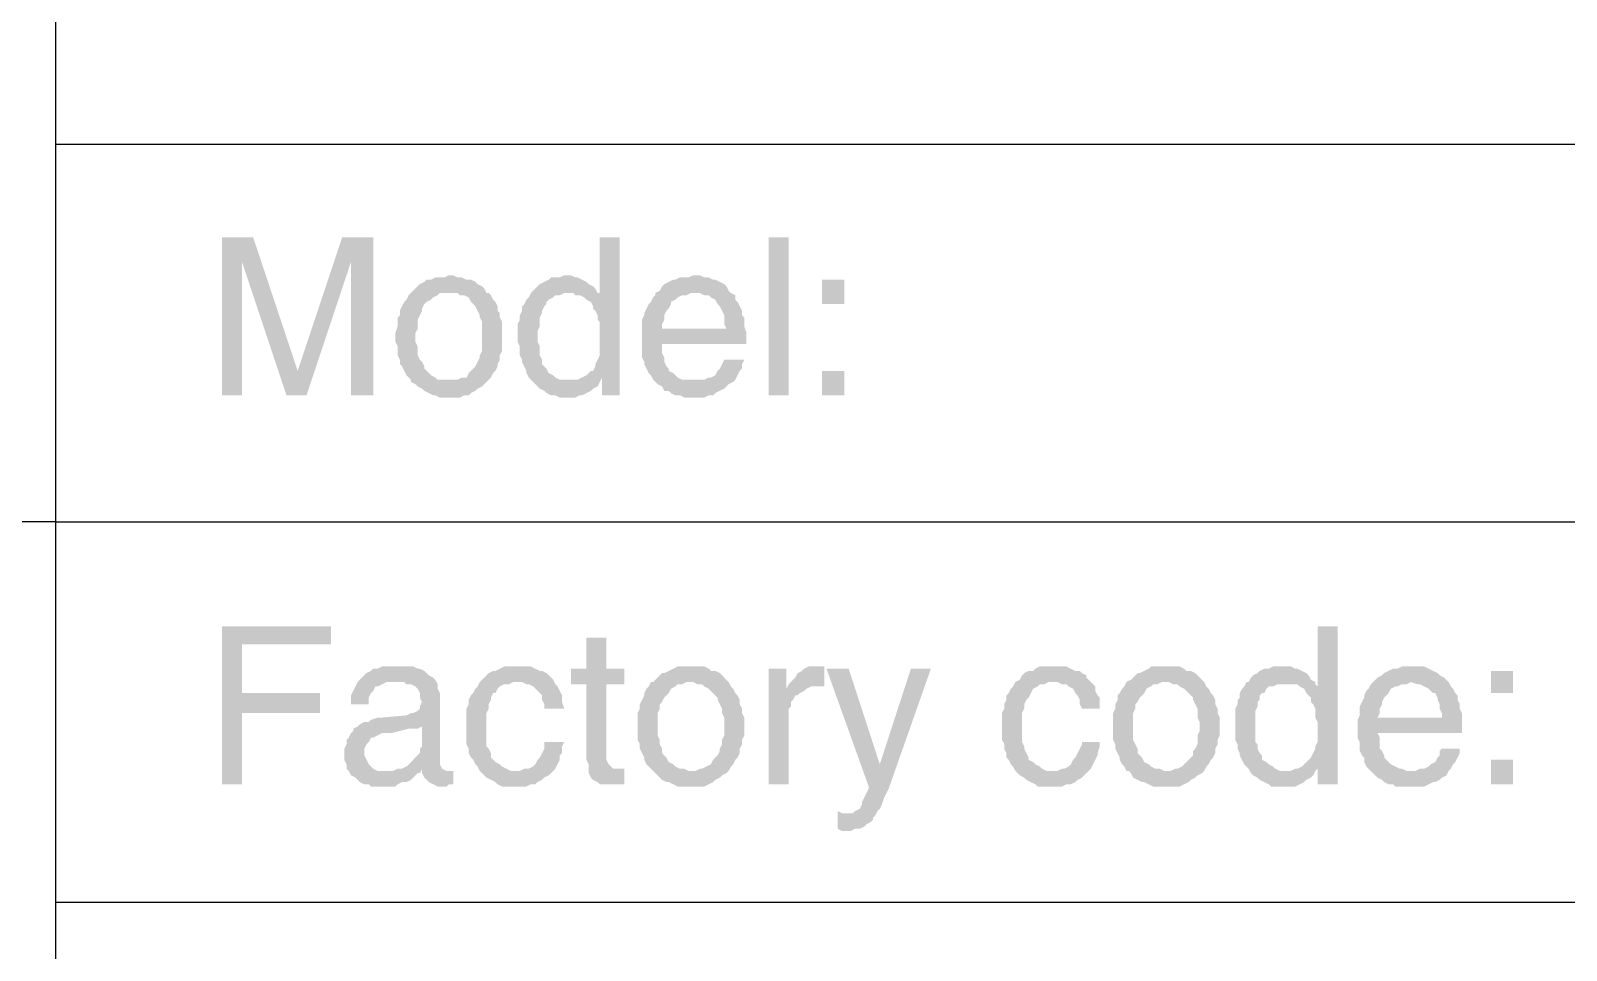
# Model space of a CAD drawing. Header units: millimetres. Extents: x 1167 to 2269, y 1197 to 1555.
# Drawn here: x 1428.3 to 1459.49, y 1276.9 to 1295.57 of the extents above; entities that cross this region are included whole.
import ezdxf

# ---------------------------------------------------------------- set-up
doc = ezdxf.new("R2010")
doc.units = ezdxf.units.MM

msp = doc.modelspace()

# ---------------------------------------------------------------- hatches: boundary and pattern name
at = {"transparency": 33554559}
for points in [[(1432.81727, 1291.37153), (1432.18542, 1291.37153), (1432.18542, 1288.16715), (1432.59161, 1288.16715), (1432.59161, 1290.87508)], [(1432.81727, 1291.37153), (1432.59161, 1290.87508), (1433.49425, 1288.16715), (1433.71991, 1288.6636)], [(1435.2544, 1291.37153), (1434.62255, 1291.37153), (1433.71991, 1288.6636), (1433.49425, 1288.16715), (1433.90044, 1288.16715), (1434.80308, 1290.87508), (1434.80308, 1290.87508)], [(1435.2544, 1291.37153), (1434.80308, 1290.87508), (1434.80308, 1288.16715), (1435.2544, 1288.16715)], [(1440.26408, 1291.37153), (1439.85789, 1291.37153), (1439.85789, 1290.1981), (1439.54196, 1290.15297), (1439.58709, 1290.10783), (1439.67736, 1290.0627), (1439.72249, 1289.97244), (1439.72249, 1289.92731), (1439.76762, 1289.88217), (1439.81275, 1289.79191), (1439.81275, 1289.70164), (1439.85789, 1289.65651), (1439.85789, 1288.97953), (1439.81275, 1288.88927), (1439.76762, 1288.799), (1439.76762, 1288.75387), (1439.72249, 1288.6636), (1439.67736, 1288.6636), (1439.63222, 1288.61847), (1439.58709, 1288.57334), (1439.49683, 1288.52821), (1439.90302, 1288.52821), (1439.90302, 1288.16715), (1440.26408, 1288.16715)], [(1443.28793, 1288.16715), (1443.28793, 1291.37153), (1443.69412, 1291.37153), (1443.69412, 1288.16715)], [(1436.7889, 1290.60429), (1436.7889, 1290.60429), (1436.69863, 1290.55916), (1436.5181, 1290.55916), (1436.42784, 1290.51402), (1436.33758, 1290.51402), (1436.29244, 1290.46889), (1436.20218, 1290.42376), (1436.15705, 1290.37863), (1436.06678, 1290.28836), (1436.02165, 1290.24323), (1436.02165, 1290.24323), (1435.97652, 1290.1981), (1435.93139, 1290.10783), (1435.88625, 1290.0627), (1435.84112, 1289.97244), (1435.79599, 1289.88217), (1435.79599, 1289.79191), (1435.75086, 1289.74678), (1435.75086, 1289.56625), (1435.70573, 1289.43085), (1435.70573, 1289.34059), (1435.70573, 1289.25032), (1435.75086, 1289.16006), (1435.75086, 1288.97953), (1435.79599, 1288.88927), (1435.79599, 1288.799), (1435.84112, 1288.75387), (1435.88625, 1288.6636), (1435.93139, 1288.57334), (1435.97652, 1288.52821), (1436.02165, 1288.48308), (1436.02165, 1288.43794), (1436.7889, 1288.48308), (1436.56324, 1288.48308), (1436.5181, 1288.52821), (1436.42784, 1288.57334), (1436.38271, 1288.61847), (1436.29244, 1288.70874), (1436.29244, 1288.75387), (1436.24731, 1288.84413), (1436.20218, 1288.88927), (1436.15705, 1288.97953), (1436.15705, 1289.16006), (1436.11192, 1289.25032), (1436.11192, 1289.43085), (1436.15705, 1289.52112), (1436.15705, 1289.70164), (1436.20218, 1289.79191), (1436.24731, 1289.88217), (1436.24731, 1289.92731), (1436.29244, 1290.01757), (1436.33758, 1290.0627), (1436.42784, 1290.10783), (1436.47297, 1290.15297), (1436.56324, 1290.1981), (1436.60837, 1290.24323), (1437.55614, 1290.24323), (1437.51101, 1290.33349), (1437.46588, 1290.37863), (1437.37562, 1290.42376), (1437.33048, 1290.46889), (1437.24022, 1290.51402), (1437.14996, 1290.51402), (1437.05969, 1290.55916), (1436.96943, 1290.55916), (1436.87916, 1290.60429)], [(1439.1809, 1290.60429), (1439.13577, 1290.60429), (1439.04551, 1290.55916), (1438.86498, 1290.55916), (1438.81985, 1290.51402), (1438.72958, 1290.46889), (1438.63932, 1290.42376), (1438.59418, 1290.37863), (1438.54905, 1290.33349), (1438.45879, 1290.24323), (1439.3163, 1290.24323), (1439.36143, 1290.1981), (1439.4517, 1290.1981), (1439.54196, 1290.15297), (1439.85789, 1290.1981), (1439.85789, 1290.24323), (1439.81275, 1290.24323), (1439.76762, 1290.33349), (1439.72249, 1290.37863), (1439.63222, 1290.42376), (1439.58709, 1290.46889), (1439.49683, 1290.51402), (1439.40656, 1290.55916), (1439.36143, 1290.55916), (1439.27117, 1290.60429)], [(1441.79857, 1290.60429), (1441.75344, 1290.60429), (1441.66317, 1290.55916), (1441.48264, 1290.55916), (1441.39238, 1290.51402), (1441.34725, 1290.51402), (1441.25698, 1290.46889), (1441.16672, 1290.42376), (1441.12159, 1290.37863), (1441.07645, 1290.28836), (1440.98619, 1290.24323), (1441.88883, 1290.24323), (1441.9791, 1290.1981), (1442.06936, 1290.1981), (1442.11449, 1290.15297), (1442.20476, 1290.10783), (1442.24989, 1290.01757), (1442.24989, 1290.01757), (1442.29502, 1289.97244), (1442.34016, 1289.88217), (1442.38529, 1289.79191), (1442.38529, 1289.61138), (1442.43042, 1289.52112), (1440.7154, 1289.52112), (1440.7154, 1288.9344), (1440.76053, 1288.84413), (1440.76053, 1288.799), (1440.80566, 1288.70874), (1440.85079, 1288.61847), (1440.89593, 1288.57334), (1440.94106, 1288.48308), (1440.98619, 1288.43794), (1441.79857, 1288.48308), (1441.52778, 1288.48308), (1441.43751, 1288.52821), (1441.39238, 1288.57334), (1441.34725, 1288.61847), (1441.25698, 1288.6636), (1441.25698, 1288.70874), (1441.21185, 1288.75387), (1441.16672, 1288.84413), (1441.16672, 1288.9344), (1441.12159, 1289.02466), (1441.12159, 1289.20519), (1442.83661, 1289.20519), (1442.83661, 1289.43085), (1442.79148, 1289.56625), (1442.79148, 1289.74678), (1442.74634, 1289.79191), (1442.74634, 1289.88217), (1442.70121, 1289.97244), (1442.65608, 1290.0627), (1442.61095, 1290.10783), (1442.61095, 1290.1981), (1442.52068, 1290.24323), (1442.47555, 1290.28836), (1442.43042, 1290.37863), (1442.38529, 1290.42376), (1442.29502, 1290.46889), (1442.20476, 1290.51402), (1442.15963, 1290.51402), (1442.06936, 1290.55916), (1441.9791, 1290.55916), (1441.88883, 1290.60429)], [(1444.82242, 1290.01757), (1444.82242, 1290.51402), (1444.3711, 1290.51402), (1444.3711, 1290.01757)], [(1437.55614, 1290.24323), (1436.7889, 1290.24323), (1436.96943, 1290.24323), (1437.01456, 1290.1981), (1437.10482, 1290.1981), (1437.19509, 1290.15297), (1437.24022, 1290.0627), (1437.28535, 1290.01757), (1437.33048, 1289.97244), (1437.37562, 1289.88217), (1437.42075, 1289.79191), (1437.42075, 1289.74678), (1437.46588, 1289.65651), (1437.46588, 1289.06979), (1437.42075, 1288.97953), (1437.42075, 1288.9344), (1437.37562, 1288.84413), (1437.33048, 1288.75387), (1437.28535, 1288.70874), (1437.24022, 1288.6636), (1437.19509, 1288.61847), (1437.14996, 1288.52821), (1437.05969, 1288.52821), (1436.96943, 1288.48308), (1436.7889, 1288.48308), (1436.02165, 1288.43794), (1436.11192, 1288.39281), (1436.15705, 1288.34768), (1436.24731, 1288.30255), (1436.29244, 1288.25741), (1436.38271, 1288.21228), (1436.47297, 1288.16715), (1436.5181, 1288.16715), (1436.60837, 1288.12202), (1437.01456, 1288.12202), (1437.10482, 1288.16715), (1437.19509, 1288.16715), (1437.24022, 1288.21228), (1437.33048, 1288.25741), (1437.37562, 1288.30255), (1437.46588, 1288.34768), (1437.51101, 1288.39281), (1437.60128, 1288.48308), (1437.60128, 1288.48308), (1437.64641, 1288.52821), (1437.69154, 1288.61847), (1437.73667, 1288.6636), (1437.78181, 1288.75387), (1437.78181, 1288.799), (1437.82694, 1288.88927), (1437.82694, 1288.97953), (1437.87207, 1289.06979), (1437.87207, 1289.34059), (1437.87207, 1289.65651), (1437.82694, 1289.74678), (1437.82694, 1289.83704), (1437.78181, 1289.88217), (1437.78181, 1289.97244), (1437.73667, 1290.0627), (1437.69154, 1290.10783), (1437.64641, 1290.1981), (1437.60128, 1290.24323)], [(1438.45879, 1290.24323), (1438.41366, 1290.15297), (1438.36852, 1290.10783), (1438.32339, 1290.01757), (1438.27826, 1289.97244), (1438.27826, 1289.88217), (1438.23313, 1289.79191), (1438.23313, 1289.70164), (1438.188, 1289.61138), (1438.188, 1289.25032), (1438.23313, 1289.16006), (1438.23313, 1288.97953), (1438.27826, 1288.88927), (1438.27826, 1288.84413), (1438.32339, 1288.75387), (1438.36852, 1288.6636), (1438.36852, 1288.61847), (1438.41366, 1288.52821), (1438.45879, 1288.48308), (1438.54905, 1288.39281), (1438.59418, 1288.34768), (1438.63932, 1288.30255), (1438.72958, 1288.25741), (1438.77471, 1288.21228), (1438.86498, 1288.16715), (1438.95524, 1288.16715), (1439.04551, 1288.12202), (1439.36143, 1288.12202), (1439.4517, 1288.16715), (1439.49683, 1288.16715), (1439.58709, 1288.21228), (1439.67736, 1288.25741), (1439.72249, 1288.30255), (1439.81275, 1288.34768), (1439.85789, 1288.43794), (1439.22604, 1288.48308), (1439.04551, 1288.48308), (1438.95524, 1288.52821), (1438.91011, 1288.57334), (1438.81985, 1288.61847), (1438.77471, 1288.70874), (1438.72958, 1288.75387), (1438.68445, 1288.799), (1438.68445, 1288.88927), (1438.63932, 1288.97953), (1438.63932, 1289.16006), (1438.59418, 1289.25032), (1438.59418, 1289.47598), (1438.63932, 1289.56625), (1438.63932, 1289.74678), (1438.68445, 1289.83704), (1438.68445, 1289.88217), (1438.72958, 1289.97244), (1438.77471, 1290.01757), (1438.77471, 1290.0627), (1438.81985, 1290.10783), (1438.91011, 1290.15297), (1438.95524, 1290.1981), (1439.04551, 1290.1981), (1439.13577, 1290.24323), (1439.22604, 1290.24323)], [(1440.98619, 1290.24323), (1440.98619, 1290.1981), (1440.94106, 1290.15297), (1440.89593, 1290.0627), (1440.85079, 1290.01757), (1440.80566, 1289.92731), (1440.76053, 1289.83704), (1440.76053, 1289.79191), (1440.7154, 1289.70164), (1440.7154, 1289.52112), (1441.12159, 1289.52112), (1441.12159, 1289.61138), (1441.16672, 1289.70164), (1441.16672, 1289.79191), (1441.21185, 1289.88217), (1441.25698, 1289.92731), (1441.30212, 1290.01757), (1441.30212, 1290.0627), (1441.39238, 1290.10783), (1441.43751, 1290.15297), (1441.52778, 1290.1981), (1441.61804, 1290.1981), (1441.7083, 1290.24323), (1441.79857, 1290.24323)], [(1442.79148, 1288.88927), (1442.38529, 1288.88927), (1442.34016, 1288.799), (1442.29502, 1288.70874), (1442.24989, 1288.6636), (1442.20476, 1288.57334), (1442.11449, 1288.52821), (1442.06936, 1288.52821), (1441.9791, 1288.48308), (1441.79857, 1288.48308), (1440.98619, 1288.43794), (1440.98619, 1288.43794), (1441.03132, 1288.39281), (1441.12159, 1288.34768), (1441.16672, 1288.25741), (1441.25698, 1288.25741), (1441.30212, 1288.21228), (1441.39238, 1288.16715), (1441.48264, 1288.16715), (1441.57291, 1288.12202), (1441.9791, 1288.12202), (1442.06936, 1288.16715), (1442.15963, 1288.16715), (1442.20476, 1288.21228), (1442.29502, 1288.25741), (1442.38529, 1288.30255), (1442.43042, 1288.34768), (1442.47555, 1288.39281), (1442.56582, 1288.43794), (1442.61095, 1288.48308), (1442.65608, 1288.57334), (1442.70121, 1288.6636), (1442.74634, 1288.70874), (1442.74634, 1288.799)], [(1439.49683, 1288.52821), (1439.40656, 1288.48308), (1439.22604, 1288.48308), (1439.85789, 1288.43794), (1439.90302, 1288.52821)], [(1444.82242, 1288.16715), (1444.82242, 1288.6636), (1444.3711, 1288.6636), (1444.3711, 1288.16715)], [(1434.39689, 1283.4734), (1432.18542, 1283.4734), (1432.18542, 1280.26902), (1432.59161, 1280.26902), (1432.59161, 1281.71325), (1434.17123, 1281.71325), (1434.17123, 1282.11944), (1432.59161, 1282.11944), (1432.59161, 1283.11235), (1434.39689, 1283.11235), (1434.39689, 1283.29288)], [(1454.84177, 1283.4734), (1454.43558, 1283.4734), (1454.43558, 1282.25484), (1454.07452, 1282.25484), (1454.16478, 1282.2097), (1454.20992, 1282.11944), (1454.25505, 1282.07431), (1454.30018, 1282.02918), (1454.30018, 1281.93891), (1454.34531, 1281.89378), (1454.39045, 1281.80351), (1454.39045, 1281.62299), (1454.43558, 1281.53272), (1454.43558, 1281.12653), (1454.39045, 1281.03627), (1454.39045, 1280.99114), (1454.34531, 1280.90087), (1454.30018, 1280.81061), (1454.25505, 1280.76547), (1454.25505, 1280.76547), (1454.16478, 1280.67521), (1454.11965, 1280.63008), (1454.02939, 1280.58495), (1454.43558, 1280.58495), (1454.43558, 1280.26902), (1454.84177, 1280.26902)], [(1439.99328, 1283.24774), (1439.58709, 1283.24774), (1439.58709, 1282.61589), (1439.27117, 1282.61589), (1439.27117, 1282.29997), (1439.58709, 1282.29997), (1439.58709, 1280.76547), (1439.63222, 1280.67521), (1439.63222, 1280.49468), (1439.67736, 1280.40442), (1439.72249, 1280.35928), (1439.72249, 1280.35928), (1439.81275, 1280.31415), (1439.85789, 1280.26902), (1440.35434, 1280.26902), (1440.35434, 1280.58495), (1440.12868, 1280.58495), (1440.08355, 1280.63008), (1440.03841, 1280.67521), (1439.99328, 1280.76547), (1439.99328, 1282.29997), (1440.35434, 1282.29997), (1440.35434, 1282.61589), (1439.99328, 1282.61589)], [(1435.75086, 1282.66103), (1435.43493, 1282.66103), (1435.34467, 1282.61589), (1435.2544, 1282.61589), (1435.20927, 1282.57076), (1435.11901, 1282.52563), (1435.07388, 1282.4805), (1435.02874, 1282.43536), (1434.98361, 1282.39023), (1434.93848, 1282.3451), (1434.89335, 1282.25484), (1434.84821, 1282.16457), (1434.80308, 1282.07431), (1434.80308, 1281.89378), (1435.16414, 1281.89378), (1435.16414, 1282.02918), (1435.20927, 1282.11944), (1435.2544, 1282.16457), (1435.29954, 1282.25484), (1435.34467, 1282.25484), (1435.43493, 1282.29997), (1435.5252, 1282.3451), (1435.70573, 1282.3451), (1436.5181, 1282.39023), (1436.47297, 1282.43536), (1436.38271, 1282.4805), (1436.33758, 1282.52563), (1436.29244, 1282.57076), (1436.20218, 1282.61589), (1436.15705, 1282.61589), (1436.06678, 1282.66103), (1435.84112, 1282.66103)], [(1438.188, 1282.66103), (1437.9172, 1282.66103), (1437.82694, 1282.61589), (1437.73667, 1282.57076), (1437.69154, 1282.57076), (1437.60128, 1282.52563), (1437.55614, 1282.4805), (1437.46588, 1282.39023), (1437.42075, 1282.3451), (1438.27826, 1282.3451), (1438.36852, 1282.29997), (1438.41366, 1282.29997), (1438.50392, 1282.25484), (1438.54905, 1282.2097), (1438.63932, 1282.11944), (1438.68445, 1282.07431), (1438.68445, 1281.98404), (1438.72958, 1281.89378), (1438.72958, 1281.80351), (1439.13577, 1281.80351), (1439.09064, 1281.93891), (1439.09064, 1282.07431), (1439.04551, 1282.16457), (1439.00037, 1282.25484), (1438.95524, 1282.29997), (1438.91011, 1282.39023), (1438.86498, 1282.43536), (1438.81985, 1282.4805), (1438.77471, 1282.52563), (1438.68445, 1282.57076), (1438.63932, 1282.57076), (1438.54905, 1282.61589), (1438.45879, 1282.66103), (1438.27826, 1282.66103)], [(1441.7083, 1282.66103), (1441.43751, 1282.66103), (1441.34725, 1282.61589), (1441.25698, 1282.57076), (1441.16672, 1282.52563), (1441.12159, 1282.52563), (1441.03132, 1282.43536), (1440.98619, 1282.39023), (1440.94106, 1282.3451), (1440.89593, 1282.3451), (1440.85079, 1282.25484), (1440.80566, 1282.2097), (1440.76053, 1282.11944), (1440.76053, 1282.07431), (1440.7154, 1281.98404), (1440.67026, 1281.89378), (1440.67026, 1281.80351), (1440.62513, 1281.71325), (1440.62513, 1281.44246), (1440.62513, 1281.17166), (1440.67026, 1281.0814), (1440.67026, 1280.99114), (1440.7154, 1280.90087), (1440.76053, 1280.81061), (1440.76053, 1280.76547), (1440.80566, 1280.67521), (1440.85079, 1280.63008), (1440.94106, 1280.53981), (1441.7083, 1280.53981), (1441.66317, 1280.53981), (1441.57291, 1280.58495), (1441.48264, 1280.58495), (1441.39238, 1280.63008), (1441.34725, 1280.67521), (1441.25698, 1280.72034), (1441.21185, 1280.81061), (1441.16672, 1280.85574), (1441.12159, 1280.90087), (1441.12159, 1280.99114), (1441.07645, 1281.0814), (1441.07645, 1281.17166), (1441.03132, 1281.26193), (1441.03132, 1281.71325), (1441.07645, 1281.80351), (1441.07645, 1281.89378), (1441.12159, 1281.93891), (1441.16672, 1282.02918), (1441.21185, 1282.07431), (1441.25698, 1282.11944), (1441.30212, 1282.2097), (1441.39238, 1282.25484), (1441.43751, 1282.29997), (1441.52778, 1282.29997), (1441.61804, 1282.3451), (1442.47555, 1282.3451), (1442.43042, 1282.39023), (1442.34016, 1282.4805), (1442.29502, 1282.52563), (1442.20476, 1282.57076), (1442.11449, 1282.57076), (1442.06936, 1282.61589), (1441.9791, 1282.66103), (1441.79857, 1282.66103)], [(1443.64899, 1282.61589), (1443.28793, 1282.61589), (1443.28793, 1280.26902), (1443.69412, 1280.26902), (1443.69412, 1281.80351), (1443.73925, 1281.84865), (1443.73925, 1281.93891), (1443.78438, 1281.98404), (1443.82952, 1282.07431), (1443.87465, 1282.07431), (1443.91978, 1282.11944), (1444.01005, 1282.16457), (1443.64899, 1282.2097)], [(1444.32597, 1282.66103), (1444.10031, 1282.66103), (1444.01005, 1282.61589), (1443.96491, 1282.57076), (1443.87465, 1282.52563), (1443.82952, 1282.43536), (1443.78438, 1282.39023), (1443.73925, 1282.3451), (1443.69412, 1282.29997), (1444.32597, 1282.25484), (1444.41624, 1282.25484), (1444.41624, 1282.66103), (1444.41624, 1282.66103)], [(1444.91269, 1282.61589), (1444.46137, 1282.61589), (1445.31888, 1280.22389), (1445.54454, 1280.67521)], [(1446.58258, 1282.61589), (1446.17639, 1282.61589), (1445.54454, 1280.67521), (1445.31888, 1280.22389), (1445.31888, 1280.17876), (1445.31888, 1280.17876), (1445.27375, 1280.08849), (1445.22861, 1279.99823), (1445.18348, 1279.90796), (1445.18348, 1279.86283), (1445.13835, 1279.77257), (1445.04809, 1279.72743), (1445.00295, 1279.6823), (1444.91269, 1279.6823), (1445.45428, 1279.63717), (1445.49941, 1279.72743), (1445.54454, 1279.77257), (1445.58967, 1279.86283), (1445.6348, 1279.99823), (1445.67994, 1280.08849), (1445.72507, 1280.17876)], [(1449.06485, 1282.66103), (1448.79406, 1282.66103), (1448.70379, 1282.61589), (1448.65866, 1282.57076), (1448.56839, 1282.57076), (1448.47813, 1282.52563), (1448.433, 1282.4805), (1448.38787, 1282.39023), (1448.2976, 1282.3451), (1449.15511, 1282.3451), (1449.24538, 1282.29997), (1449.33564, 1282.29997), (1449.38077, 1282.25484), (1449.47104, 1282.2097), (1449.51617, 1282.11944), (1449.5613, 1282.07431), (1449.60643, 1281.98404), (1449.60643, 1281.89378), (1449.65157, 1281.80351), (1450.01262, 1281.80351), (1450.01262, 1282.02918), (1449.96749, 1282.07431), (1449.92236, 1282.16457), (1449.92236, 1282.25484), (1449.87723, 1282.29997), (1449.78696, 1282.39023), (1449.74183, 1282.43536), (1449.74183, 1282.4805), (1449.65157, 1282.52563), (1449.60643, 1282.57076), (1449.51617, 1282.57076), (1449.42591, 1282.61589), (1449.33564, 1282.66103), (1449.15511, 1282.66103)], [(1451.36659, 1282.66103), (1451.05066, 1282.66103), (1451.00553, 1282.61589), (1450.91527, 1282.57076), (1450.825, 1282.52563), (1450.77987, 1282.52563), (1450.68961, 1282.43536), (1450.64447, 1282.39023), (1450.55421, 1282.3451), (1450.55421, 1282.3451), (1450.50908, 1282.25484), (1450.46395, 1282.2097), (1450.41881, 1282.11944), (1450.37368, 1282.07431), (1450.37368, 1281.98404), (1450.32855, 1281.89378), (1450.32855, 1281.80351), (1450.28342, 1281.71325), (1450.28342, 1281.44246), (1450.28342, 1281.17166), (1450.32855, 1281.0814), (1450.32855, 1280.99114), (1450.37368, 1280.90087), (1450.41881, 1280.81061), (1450.41881, 1280.76547), (1450.46395, 1280.67521), (1450.50908, 1280.63008), (1450.55421, 1280.53981), (1451.36659, 1280.53981), (1451.32146, 1280.53981), (1451.23119, 1280.58495), (1451.14093, 1280.58495), (1451.05066, 1280.63008), (1451.00553, 1280.67521), (1450.91527, 1280.72034), (1450.87014, 1280.81061), (1450.825, 1280.85574), (1450.77987, 1280.90087), (1450.77987, 1280.99114), (1450.73474, 1281.0814), (1450.68961, 1281.17166), (1450.68961, 1281.71325), (1450.73474, 1281.80351), (1450.73474, 1281.89378), (1450.77987, 1281.93891), (1450.825, 1282.02918), (1450.87014, 1282.07431), (1450.91527, 1282.11944), (1450.9604, 1282.2097), (1451.05066, 1282.25484), (1451.0958, 1282.29997), (1451.18606, 1282.29997), (1451.27633, 1282.3451), (1452.13384, 1282.3451), (1452.0887, 1282.39023), (1451.99844, 1282.4805), (1451.95331, 1282.52563), (1451.86304, 1282.57076), (1451.77278, 1282.57076), (1451.72765, 1282.61589), (1451.63738, 1282.66103), (1451.45685, 1282.66103)], [(1453.71346, 1282.66103), (1453.53293, 1282.66103), (1453.44267, 1282.61589), (1453.35241, 1282.61589), (1453.26214, 1282.57076), (1453.21701, 1282.52563), (1453.12674, 1282.4805), (1453.08161, 1282.43536), (1453.03648, 1282.3451), (1452.99135, 1282.3451), (1453.80373, 1282.29997), (1454.02939, 1282.29997), (1454.07452, 1282.25484), (1454.43558, 1282.25484), (1454.39045, 1282.29997), (1454.39045, 1282.3451), (1454.30018, 1282.39023), (1454.25505, 1282.4805), (1454.20992, 1282.52563), (1454.11965, 1282.57076), (1454.02939, 1282.61589), (1453.98426, 1282.61589), (1453.89399, 1282.66103), (1453.80373, 1282.66103)], [(1456.37626, 1282.66103), (1456.1506, 1282.66103), (1456.06034, 1282.61589), (1455.97007, 1282.61589), (1455.87981, 1282.57076), (1455.78954, 1282.52563), (1455.74441, 1282.4805), (1455.65415, 1282.43536), (1455.60901, 1282.39023), (1455.56388, 1282.3451), (1456.33113, 1282.3451), (1456.46653, 1282.29997), (1456.51166, 1282.29997), (1456.60192, 1282.25484), (1456.69219, 1282.2097), (1456.73732, 1282.16457), (1456.78245, 1282.11944), (1456.82758, 1282.11944), (1456.87271, 1282.02918), (1456.87271, 1281.98404), (1456.91785, 1281.89378), (1456.91785, 1281.80351), (1456.96298, 1281.71325), (1456.96298, 1281.62299), (1455.65415, 1281.62299), (1455.24796, 1281.57785), (1455.24796, 1281.2168), (1455.29309, 1281.12653), (1455.29309, 1280.946), (1455.33822, 1280.85574), (1455.38335, 1280.81061), (1455.38335, 1280.72034), (1455.42849, 1280.63008), (1455.47362, 1280.58495), (1455.51875, 1280.53981), (1456.33113, 1280.53981), (1456.24086, 1280.53981), (1456.1506, 1280.58495), (1456.10547, 1280.58495), (1456.0152, 1280.63008), (1455.92494, 1280.67521), (1455.87981, 1280.72034), (1455.83467, 1280.76547), (1455.78954, 1280.81061), (1455.78954, 1280.85574), (1455.74441, 1280.946), (1455.69928, 1280.99114), (1455.69928, 1281.2168), (1455.65415, 1281.30706), (1457.36917, 1281.30706), (1457.36917, 1281.71325), (1457.32404, 1281.80351), (1457.32404, 1281.89378), (1457.2789, 1281.98404), (1457.2789, 1282.07431), (1457.23377, 1282.11944), (1457.18864, 1282.2097), (1457.14351, 1282.25484), (1457.09838, 1282.3451), (1457.05324, 1282.39023), (1457.00811, 1282.43536), (1456.91785, 1282.4805), (1456.87271, 1282.52563), (1456.78245, 1282.57076), (1456.69219, 1282.61589), (1456.60192, 1282.66103), (1456.46653, 1282.66103)], [(1458.40721, 1282.11944), (1458.40721, 1282.57076), (1457.95589, 1282.57076), (1457.95589, 1282.11944)], [(1436.5181, 1282.39023), (1435.70573, 1282.3451), (1435.88625, 1282.3451), (1435.93139, 1282.29997), (1436.02165, 1282.29997), (1436.11192, 1282.25484), (1436.15705, 1282.2097), (1436.20218, 1282.11944), (1436.20218, 1282.02918), (1436.24731, 1281.93891), (1436.24731, 1281.93891), (1436.20218, 1281.84865), (1436.20218, 1281.80351), (1436.15705, 1281.75838), (1436.06678, 1281.71325), (1436.02165, 1281.71325), (1435.93139, 1281.66812), (1435.43493, 1281.62299), (1435.34467, 1281.62299), (1435.20927, 1281.57785), (1435.16414, 1281.53272), (1435.07388, 1281.53272), (1434.98361, 1281.48759), (1436.24731, 1281.44246), (1436.24731, 1281.03627), (1436.24731, 1281.03627), (1436.20218, 1280.99114), (1436.20218, 1280.90087), (1436.15705, 1280.85574), (1436.06678, 1280.76547), (1436.02165, 1280.72034), (1435.97652, 1280.67521), (1435.93139, 1280.63008), (1435.84112, 1280.58495), (1435.75086, 1280.58495), (1435.66059, 1280.53981), (1434.75795, 1280.53981), (1434.80308, 1280.44955), (1434.89335, 1280.40442), (1434.93848, 1280.35928), (1434.98361, 1280.31415), (1435.07388, 1280.26902), (1435.16414, 1280.26902), (1435.20927, 1280.22389), (1435.70573, 1280.22389), (1435.75086, 1280.26902), (1435.84112, 1280.31415), (1435.93139, 1280.31415), (1436.02165, 1280.35928), (1436.06678, 1280.40442), (1436.15705, 1280.49468), (1436.20218, 1280.49468), (1436.24731, 1280.58495), (1436.6535, 1280.58495), (1436.60837, 1280.67521), (1436.60837, 1282.11944), (1436.56324, 1282.2097), (1436.56324, 1282.29997)], [(1437.42075, 1282.3451), (1437.37562, 1282.25484), (1437.33048, 1282.2097), (1437.28535, 1282.11944), (1437.24022, 1282.07431), (1437.19509, 1281.98404), (1437.19509, 1281.89378), (1437.14996, 1281.80351), (1437.14996, 1281.0814), (1437.19509, 1280.99114), (1437.19509, 1280.90087), (1437.24022, 1280.81061), (1437.28535, 1280.76547), (1437.33048, 1280.67521), (1437.37562, 1280.63008), (1437.42075, 1280.53981), (1438.14286, 1280.53981), (1438.0526, 1280.53981), (1437.96233, 1280.58495), (1437.87207, 1280.63008), (1437.82694, 1280.67521), (1437.73667, 1280.72034), (1437.69154, 1280.76547), (1437.64641, 1280.81061), (1437.64641, 1280.90087), (1437.60128, 1280.99114), (1437.55614, 1281.03627), (1437.55614, 1281.71325), (1437.60128, 1281.80351), (1437.60128, 1281.89378), (1437.64641, 1281.98404), (1437.64641, 1282.02918), (1437.69154, 1282.11944), (1437.73667, 1282.11944), (1437.78181, 1282.2097), (1437.82694, 1282.25484), (1437.9172, 1282.29997), (1438.00747, 1282.29997), (1438.09773, 1282.3451), (1438.188, 1282.3451)], [(1442.47555, 1282.3451), (1441.7083, 1282.3451), (1441.75344, 1282.3451), (1441.8437, 1282.29997), (1441.93397, 1282.29997), (1441.9791, 1282.25484), (1442.06936, 1282.2097), (1442.11449, 1282.16457), (1442.20476, 1282.07431), (1442.24989, 1282.02918), (1442.24989, 1281.98404), (1442.29502, 1281.89378), (1442.34016, 1281.80351), (1442.34016, 1281.71325), (1442.38529, 1281.62299), (1442.38529, 1281.26193), (1442.34016, 1281.17166), (1442.34016, 1281.0814), (1442.29502, 1280.99114), (1442.29502, 1280.946), (1442.24989, 1280.85574), (1442.20476, 1280.81061), (1442.15963, 1280.76547), (1442.11449, 1280.67521), (1442.02423, 1280.63008), (1441.93397, 1280.58495), (1441.88883, 1280.58495), (1441.79857, 1280.53981), (1440.94106, 1280.53981), (1440.98619, 1280.49468), (1441.07645, 1280.40442), (1441.12159, 1280.35928), (1441.21185, 1280.31415), (1441.25698, 1280.31415), (1441.34725, 1280.26902), (1441.43751, 1280.22389), (1441.9791, 1280.22389), (1442.06936, 1280.26902), (1442.15963, 1280.31415), (1442.20476, 1280.35928), (1442.29502, 1280.40442), (1442.34016, 1280.44955), (1442.43042, 1280.49468), (1442.47555, 1280.53981), (1442.47555, 1280.53981), (1442.52068, 1280.63008), (1442.56582, 1280.67521), (1442.61095, 1280.76547), (1442.65608, 1280.81061), (1442.70121, 1280.90087), (1442.70121, 1280.99114), (1442.74634, 1281.0814), (1442.74634, 1281.17166), (1442.79148, 1281.26193), (1442.79148, 1281.44246), (1442.79148, 1281.62299), (1442.74634, 1281.71325), (1442.74634, 1281.80351), (1442.70121, 1281.89378), (1442.70121, 1281.98404), (1442.65608, 1282.07431), (1442.61095, 1282.11944), (1442.56582, 1282.2097), (1442.52068, 1282.25484)], [(1443.69412, 1282.29997), (1443.64899, 1282.2097), (1444.01005, 1282.16457), (1444.05518, 1282.2097), (1444.14544, 1282.25484), (1444.32597, 1282.25484)], [(1448.2976, 1282.3451), (1448.25247, 1282.25484), (1448.20734, 1282.2097), (1448.16221, 1282.11944), (1448.11707, 1282.07431), (1448.11707, 1281.98404), (1448.07194, 1281.89378), (1448.07194, 1281.80351), (1448.02681, 1281.71325), (1448.02681, 1281.17166), (1448.07194, 1281.0814), (1448.07194, 1280.99114), (1448.11707, 1280.90087), (1448.11707, 1280.81061), (1448.16221, 1280.76547), (1448.20734, 1280.67521), (1448.25247, 1280.63008), (1448.2976, 1280.53981), (1449.06485, 1280.53981), (1448.92945, 1280.53981), (1448.83919, 1280.58495), (1448.79406, 1280.63008), (1448.70379, 1280.67521), (1448.65866, 1280.72034), (1448.56839, 1280.76547), (1448.56839, 1280.81061), (1448.52326, 1280.90087), (1448.47813, 1280.99114), (1448.47813, 1281.03627), (1448.433, 1281.12653), (1448.433, 1281.71325), (1448.47813, 1281.80351), (1448.47813, 1281.89378), (1448.52326, 1281.98404), (1448.56839, 1282.02918), (1448.61353, 1282.11944), (1448.61353, 1282.11944), (1448.65866, 1282.2097), (1448.74892, 1282.25484), (1448.79406, 1282.29997), (1448.88432, 1282.29997), (1448.97458, 1282.3451), (1449.06485, 1282.3451)], [(1452.13384, 1282.3451), (1451.36659, 1282.3451), (1451.41172, 1282.3451), (1451.50199, 1282.29997), (1451.59225, 1282.29997), (1451.63738, 1282.25484), (1451.72765, 1282.2097), (1451.77278, 1282.16457), (1451.86304, 1282.07431), (1451.90818, 1282.02918), (1451.90818, 1281.98404), (1451.95331, 1281.89378), (1451.99844, 1281.80351), (1451.99844, 1281.62299), (1452.04357, 1281.53272), (1452.04357, 1281.35219), (1451.99844, 1281.26193), (1451.99844, 1281.0814), (1451.95331, 1280.99114), (1451.90818, 1280.946), (1451.90818, 1280.85574), (1451.86304, 1280.81061), (1451.81791, 1280.76547), (1451.72765, 1280.67521), (1451.68251, 1280.63008), (1451.59225, 1280.58495), (1451.54712, 1280.58495), (1451.45685, 1280.53981), (1450.59934, 1280.53981), (1450.64447, 1280.49468), (1450.68961, 1280.40442), (1450.77987, 1280.35928), (1450.87014, 1280.31415), (1450.91527, 1280.31415), (1451.00553, 1280.26902), (1451.0958, 1280.22389), (1451.63738, 1280.22389), (1451.72765, 1280.26902), (1451.81791, 1280.31415), (1451.86304, 1280.35928), (1451.95331, 1280.40442), (1451.99844, 1280.44955), (1452.0887, 1280.49468), (1452.13384, 1280.53981), (1452.13384, 1280.53981), (1452.17897, 1280.63008), (1452.2241, 1280.67521), (1452.26923, 1280.76547), (1452.31437, 1280.81061), (1452.3595, 1280.90087), (1452.3595, 1280.99114), (1452.40463, 1281.0814), (1452.40463, 1281.17166), (1452.44976, 1281.26193), (1452.44976, 1281.44246), (1452.44976, 1281.62299), (1452.40463, 1281.71325), (1452.40463, 1281.80351), (1452.3595, 1281.89378), (1452.3595, 1281.98404), (1452.31437, 1282.07431), (1452.26923, 1282.11944), (1452.2241, 1282.2097), (1452.17897, 1282.25484)], [(1452.99135, 1282.3451), (1452.94622, 1282.25484), (1452.90108, 1282.2097), (1452.85595, 1282.11944), (1452.85595, 1282.02918), (1452.81082, 1281.98404), (1452.81082, 1281.89378), (1452.76569, 1281.80351), (1452.76569, 1281.17166), (1452.81082, 1281.0814), (1452.81082, 1280.99114), (1452.85595, 1280.90087), (1452.85595, 1280.85574), (1452.90108, 1280.76547), (1452.94622, 1280.67521), (1452.99135, 1280.63008), (1453.03648, 1280.58495), (1453.08161, 1280.49468), (1453.12674, 1280.44955), (1453.21701, 1280.40442), (1453.26214, 1280.35928), (1453.35241, 1280.31415), (1453.44267, 1280.26902), (1453.4878, 1280.22389), (1453.98426, 1280.22389), (1454.07452, 1280.26902), (1454.16478, 1280.31415), (1454.20992, 1280.35928), (1454.30018, 1280.40442), (1454.34531, 1280.44955), (1454.39045, 1280.53981), (1453.66833, 1280.53981), (1453.57807, 1280.58495), (1453.53293, 1280.63008), (1453.44267, 1280.67521), (1453.39754, 1280.72034), (1453.30727, 1280.76547), (1453.30727, 1280.85574), (1453.26214, 1280.90087), (1453.21701, 1280.99114), (1453.21701, 1281.0814), (1453.17188, 1281.12653), (1453.17188, 1281.75838), (1453.21701, 1281.84865), (1453.21701, 1281.93891), (1453.26214, 1281.98404), (1453.26214, 1282.07431), (1453.30727, 1282.11944), (1453.35241, 1282.11944), (1453.39754, 1282.2097), (1453.44267, 1282.25484), (1453.53293, 1282.25484), (1453.6232, 1282.29997), (1453.80373, 1282.29997)], [(1455.56388, 1282.3451), (1455.51875, 1282.29997), (1455.47362, 1282.2097), (1455.42849, 1282.16457), (1455.38335, 1282.07431), (1455.38335, 1282.02918), (1455.33822, 1281.93891), (1455.29309, 1281.84865), (1455.29309, 1281.66812), (1455.24796, 1281.57785), (1455.65415, 1281.62299), (1455.69928, 1281.71325), (1455.69928, 1281.80351), (1455.74441, 1281.89378), (1455.74441, 1281.93891), (1455.78954, 1282.02918), (1455.83467, 1282.07431), (1455.87981, 1282.11944), (1455.92494, 1282.2097), (1456.0152, 1282.25484), (1456.06034, 1282.25484), (1456.1506, 1282.29997), (1456.24086, 1282.29997), (1456.33113, 1282.3451)], [(1434.98361, 1281.48759), (1434.93848, 1281.44246), (1434.84821, 1281.39732), (1434.84821, 1281.35219), (1434.80308, 1281.30706), (1434.75795, 1281.2168), (1434.71282, 1281.17166), (1434.71282, 1281.0814), (1434.66769, 1280.99114), (1434.66769, 1280.76547), (1434.71282, 1280.67521), (1434.71282, 1280.58495), (1434.75795, 1280.53981), (1435.48006, 1280.53981), (1435.34467, 1280.53981), (1435.2544, 1280.58495), (1435.20927, 1280.63008), (1435.16414, 1280.67521), (1435.11901, 1280.76547), (1435.07388, 1280.85574), (1435.07388, 1280.99114), (1435.11901, 1281.0814), (1435.16414, 1281.12653), (1435.20927, 1281.2168), (1435.2544, 1281.2168), (1435.34467, 1281.26193), (1435.43493, 1281.30706), (1435.61546, 1281.30706), (1435.97652, 1281.39732), (1436.15705, 1281.39732), (1436.24731, 1281.44246)], [(1439.13577, 1281.12653), (1438.72958, 1281.12653), (1438.72958, 1280.99114), (1438.68445, 1280.90087), (1438.63932, 1280.81061), (1438.59418, 1280.76547), (1438.54905, 1280.67521), (1438.50392, 1280.63008), (1438.41366, 1280.58495), (1438.32339, 1280.58495), (1438.23313, 1280.53981), (1437.42075, 1280.53981), (1437.46588, 1280.49468), (1437.51101, 1280.44955), (1437.55614, 1280.40442), (1437.64641, 1280.35928), (1437.73667, 1280.31415), (1437.78181, 1280.26902), (1437.87207, 1280.22389), (1438.36852, 1280.22389), (1438.45879, 1280.26902), (1438.54905, 1280.26902), (1438.59418, 1280.31415), (1438.68445, 1280.35928), (1438.72958, 1280.40442), (1438.81985, 1280.44955), (1438.86498, 1280.49468), (1438.91011, 1280.53981), (1438.95524, 1280.58495), (1439.00037, 1280.67521), (1439.04551, 1280.76547), (1439.04551, 1280.85574), (1439.09064, 1280.90087), (1439.09064, 1281.03627)], [(1450.01262, 1281.12653), (1449.65157, 1281.12653), (1449.65157, 1281.0814), (1449.60643, 1280.99114), (1449.5613, 1280.90087), (1449.51617, 1280.81061), (1449.47104, 1280.76547), (1449.42591, 1280.67521), (1449.38077, 1280.63008), (1449.29051, 1280.58495), (1449.24538, 1280.58495), (1449.15511, 1280.53981), (1448.2976, 1280.53981), (1448.34273, 1280.49468), (1448.38787, 1280.44955), (1448.47813, 1280.40442), (1448.52326, 1280.35928), (1448.61353, 1280.31415), (1448.70379, 1280.26902), (1448.74892, 1280.22389), (1449.24538, 1280.22389), (1449.33564, 1280.26902), (1449.42591, 1280.26902), (1449.51617, 1280.31415), (1449.5613, 1280.35928), (1449.65157, 1280.40442), (1449.6967, 1280.44955), (1449.74183, 1280.49468), (1449.78696, 1280.53981), (1449.8321, 1280.58495), (1449.87723, 1280.67521), (1449.92236, 1280.76547), (1449.96749, 1280.85574), (1449.96749, 1280.90087), (1450.01262, 1281.03627)], [(1457.32404, 1280.99114), (1456.96298, 1280.99114), (1456.91785, 1280.946), (1456.91785, 1280.85574), (1456.87271, 1280.81061), (1456.82758, 1280.72034), (1456.73732, 1280.67521), (1456.69219, 1280.63008), (1456.60192, 1280.58495), (1456.51166, 1280.58495), (1456.42139, 1280.53981), (1455.51875, 1280.53981), (1455.60901, 1280.44955), (1455.65415, 1280.40442), (1455.74441, 1280.35928), (1455.78954, 1280.31415), (1455.87981, 1280.26902), (1455.97007, 1280.26902), (1456.0152, 1280.22389), (1456.60192, 1280.22389), (1456.69219, 1280.26902), (1456.78245, 1280.31415), (1456.82758, 1280.31415), (1456.91785, 1280.35928), (1456.96298, 1280.40442), (1457.05324, 1280.44955), (1457.09838, 1280.53981), (1457.14351, 1280.58495), (1457.18864, 1280.67521), (1457.23377, 1280.72034), (1457.2789, 1280.81061), (1457.32404, 1280.90087)], [(1458.40721, 1280.26902), (1458.40721, 1280.76547), (1457.95589, 1280.76547), (1457.95589, 1280.26902)], [(1436.6535, 1280.58495), (1436.24731, 1280.58495), (1436.24731, 1280.49468), (1436.74377, 1280.53981), (1436.74377, 1280.53981)], [(1436.87916, 1280.53981), (1436.74377, 1280.53981), (1436.24731, 1280.49468), (1436.29244, 1280.40442), (1436.33758, 1280.35928), (1436.33758, 1280.35928), (1436.38271, 1280.31415), (1436.47297, 1280.26902), (1436.56324, 1280.22389), (1436.74377, 1280.22389), (1436.7889, 1280.26902), (1436.87916, 1280.26902)], [(1454.02939, 1280.58495), (1453.98426, 1280.58495), (1453.89399, 1280.53981), (1453.80373, 1280.53981), (1454.39045, 1280.53981), (1454.43558, 1280.58495)], [(1444.68703, 1279.72743), (1444.68703, 1279.36638), (1444.68703, 1279.36638), (1444.77729, 1279.32124), (1444.95782, 1279.32124), (1445.04809, 1279.36638), (1445.13835, 1279.36638), (1445.22861, 1279.41151), (1445.27375, 1279.45664), (1445.36401, 1279.50177), (1445.40914, 1279.54691), (1445.40914, 1279.59204), (1445.45428, 1279.63717), (1444.91269, 1279.6823), (1444.77729, 1279.6823)]]:
    msp.add_hatch(color=256, dxfattribs=at).paths.add_polyline_path(points)

# ---------------------------------------------------------------- linework, layer by layer
for points in [[(1428.8005, 1549.22789), (1428.8005, 1262.48694)], [(1428.8005, 1293.26709), (1825.23839, 1293.26709)], [(1428.8005, 1285.59462), (1415.98297, 1285.59462)], [(1428.8005, 1285.59462), (1724.93093, 1285.59462)], [(1428.8005, 1277.87702), (1777.87097, 1277.87702)]]:
    msp.add_lwpolyline(points)

doc.saveas('drawing.dxf')
